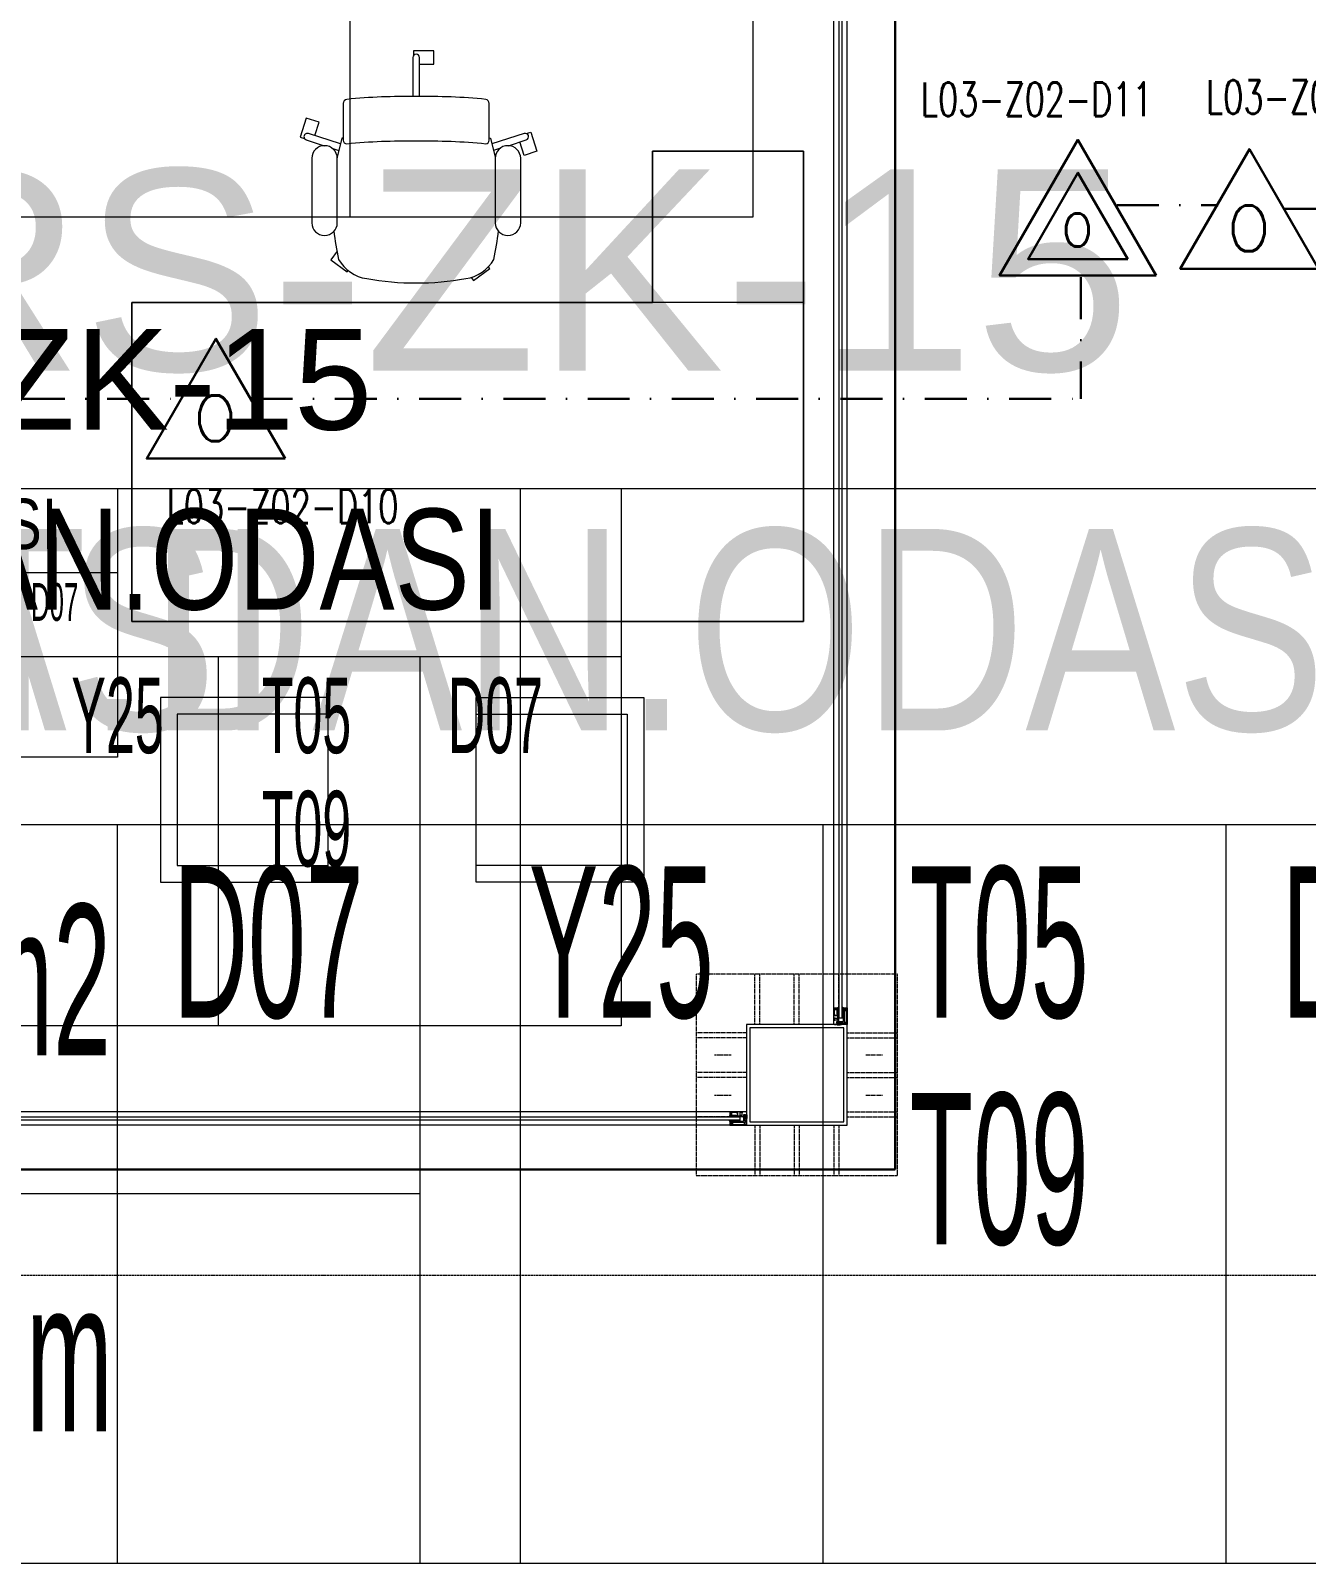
# Model space of a CAD drawing. Extents: x -9058 to 11890, y 0 to 8245.
# Drawn here: x 2981.9 to 3361.8, y 2235.4 to 2691.8 of the extents above; entities that cross this region are included whole.
import ezdxf
from ezdxf.enums import TextEntityAlignment as Align

# ---------------------------------------------------------------- set-up
doc = ezdxf.new("R2010")
doc.units = 0
doc.header["$MEASUREMENT"] = 0
for name, pattern in [('DASHDOT', [1, 0.5, -0.25, 0, -0.25]), ('DOT2', [0.125, 0, -0.125]), ('HIDDEN', [0.375, 0.25, -0.125])]:
    doc.linetypes.add(name, pattern=pattern)
doc.layers.get('0').update_dxf_attribs({"color": 9, "lineweight": 9})
for name, color, linetype, lineweight in [('05', 9, 'Continuous', 9), ('06D', 9, 'Continuous', 9), ('10', 9, 'Continuous', 9), ('15', 9, 'Continuous', 9), ('20', 9, 'DOT2', 9), ('21_mahal200', 9, 'Continuous', 9), ('21_mahal200 @ 10 (1)', 9, 'Continuous', 9), ('21_mahal200 @ 10 (2)', 9, 'Continuous', 9), ('21_mahal200 @ 20', 9, 'Continuous', 9), ('21_mahal200 @ 5 (1)', 9, 'Continuous', 9), ('21_mahal200 @ 5 (2)', 9, 'Continuous', 9), ('40A', 9, 'Continuous', 9), ('E-ASMA TAVAN DUMAN DEDEKTÖRÜ', 7, 'Continuous', 30), ('E-DEDEKTÖR NUMARALARI', 20, 'Continuous', 30), ('E-KABLO', 7, 'Continuous', 30), ('E-OPTİK DUMAN DEDEKTÖRÜ', 7, 'Continuous', 30), ('ÖLÇÜ', 8, 'Continuous', 9)]:
    doc.layers.add(name, color=color, linetype=linetype, lineweight=lineweight)
doc.layers.get('ÖLÇÜ').off()
doc.styles.add('Arial', font='arial.ttf', dxfattribs={"height": 2.5})
doc.styles.add('E-YAZI', font='txttw.shx')
doc.styles.add('MuuM_TEXT-STANDART', font='ARIALN.TTF')
pattern_1 = [(45, (3387.24087, 5075.93023), (0.0883883476, -0.0883883476), []), (315, (3387.24087, 5075.93023), (-0.0883883476, -0.0883883476), [])]

# ---------------------------------------------------------------- blocks, each defined once
blk = doc.blocks.new('A$C572243AD')
at = {"layer": '10', "linetype": 'Continuous'}
blk.add_lwpolyline([(15, 45), (15, 15), (45, 15), (45, 45), (15, 45)], dxfattribs=at)
blk.add_lwpolyline([(16, 44), (16, 16), (44, 16), (44, 44)], close=True, dxfattribs=at)
at = {"layer": '20', "linetype": 'HIDDEN'}
for p, q in [((17.5, 45), (17.5, 60)), ((19, 45), (19, 60)), ((29.25, 45), (29.25, 60)), ((30.75, 45), (30.75, 60)), ((41, 45), (41, 60)), ((42.5, 45), (42.5, 60)), ((24, 54.49), (24, 49.51)), ((36, 54.49), (36, 49.51)), ((15, 42.5), (0, 42.5)), ((45, 42.5), (60, 42.5)), ((15, 41), (0, 41)), ((45, 41), (60, 41)), ((15, 30.75), (0, 30.75)), ((15, 29.25), (0, 29.25)), ((45, 30.75), (60, 30.75)), ((45, 29.25), (60, 29.25)), ((15, 19), (0, 19)), ((45, 19), (60, 19)), ((15, 17.5), (0, 17.5)), ((17.5, 15), (17.5, 0)), ((19, 15), (19, 0)), ((29.25, 15), (29.25, 0)), ((30.75, 15), (30.75, 0)), ((41, 15), (41, 0)), ((42.5, 15), (42.5, 0)), ((45, 17.5), (60, 17.5)), ((24, 9.49), (24, 4.51)), ((36, 9.49), (36, 4.51))]:
    blk.add_line(p, q, dxfattribs=at)
blk.add_lwpolyline([(0, 60), (0, 0), (60, 0), (60, 60), (0, 60)], dxfattribs=at)
blk = doc.blocks.new('profil')
at = {"layer": '10'}
h = blk.add_hatch(dxfattribs=at)
h.set_pattern_fill('NET', color=256, angle=495, style=0)
h.set_pattern_definition(pattern_1)
h.paths.add_polyline_path([(2783.08, 2903.22), (2783.02, 2903.22), (2782.98, 2903.33), (2782.98, 2903.38), (2783.01, 2903.38), (2783.01, 2903.5), (2782.72, 2903.5), (2782.72, 2903.38), (2782.75, 2903.38), (2782.71, 2903.22), (2782.62, 2903.23), (2782.45, 2902.86), (2782.56, 2902.86), (2782.56, 2902.9), (2782.72, 2903.1, 0.2599), (2782.8, 2902.86), (2783.04, 2902.86, 0.382682)])
h.paths.add_polyline_path([(2782.84, 2903.1), (2783.03, 2903.1, -2.16717)], flags=16)
h = blk.add_hatch(dxfattribs=at)
h.set_pattern_fill('NET', color=256, angle=495, style=0)
h.set_pattern_definition([(45, (3390.96807, 5084.14935), (0.0883883476, -0.0883883476), []), (315, (3390.96807, 5084.14935), (-0.0883883476, -0.0883883476), [])])
h.paths.add_polyline_path([(2784.25, 2903.18), (2784.25, 2902.86), (2783.21, 2902.86), (2783.21, 2903.18)])
h = blk.add_hatch(dxfattribs=at)
h.set_pattern_fill('NET', color=256, angle=495, style=0)
h.set_pattern_definition([(45, (3412.02047, 5081.69331), (0.0883883476, -0.0883883476), []), (315, (3412.02047, 5081.69331), (-0.0883883476, -0.0883883476), [])])
h.paths.add_polyline_path([(2787.7, 2903.43), (2787.7, 2902.36), (2787.52, 2902.36), (2787.52, 2903.43)])
h = blk.add_hatch(dxfattribs=at)
h.set_pattern_fill('NET', color=256, angle=495, style=0)
h.set_pattern_definition(pattern_1)
h.paths.add_polyline_path([(2783.08, 2901.46), (2783.02, 2901.46), (2782.98, 2901.35), (2782.98, 2901.3), (2783.01, 2901.3), (2783.01, 2901.18), (2782.72, 2901.18), (2782.72, 2901.3), (2782.75, 2901.3), (2782.71, 2901.46), (2782.62, 2901.45), (2782.45, 2901.82), (2782.56, 2901.82), (2782.56, 2901.78), (2782.72, 2901.59, -0.2599), (2782.8, 2901.82), (2783.04, 2901.82, -0.382682)])
h.paths.add_polyline_path([(2782.84, 2901.58), (2783.03, 2901.58, 2.16717)], flags=16)
h = blk.add_hatch(dxfattribs=at)
h.set_pattern_fill('NET', color=256, angle=495, style=0)
h.set_pattern_definition([(45, (3390.96807, 5077.64021), (0.0883883476, -0.0883883476), []), (315, (3390.96807, 5077.64021), (-0.0883883476, -0.0883883476), [])])
h.paths.add_polyline_path([(2784.25, 2901.82), (2784.25, 2901.53), (2783.21, 2901.53), (2783.21, 2901.82)])
for points in [[(2782.61, 2903.22), (2782.45, 2902.86)], [(2782.72, 2903.1), (2782.56, 2902.9), (2782.56, 2902.86)], [(2782.99, 2903.5), (2782.72, 2903.5)], [(2784.87, 2903.91), (2785.03, 2903.91), (2785.03, 2904.14), (2782.83, 2904.14), (2782.83, 2903.91), (2783.13, 2903.91), (2783.13, 2903.37), (2785.03, 2903.37)], [(2783.21, 2903.18), (2783.21, 2903.18), (2783.21, 2902.84)], [(2784.25, 2902.84), (2784.25, 2903.18)], [(2785.62, 2903.18), (2785.62, 2901.53)], [(2787.52, 2903.43), (2787.7, 2903.43), (2787.7, 2902.36)], [(2782.62, 2901.45), (2782.45, 2901.82)], [(2782.72, 2901.59), (2782.56, 2901.78), (2782.56, 2901.82)], [(2782.78, 2900.5), (2782.78, 2900.95), (2783.09, 2900.95), (2783.09, 2901.24), (2783.18, 2901.24), (2783.08, 2901.46), (2783.02, 2901.46), (2782.98, 2901.35), (2782.98, 2901.3), (2783.01, 2901.3), (2783.01, 2901.06), (2782.72, 2901.06), (2782.72, 2901.3), (2782.75, 2901.3), (2782.71, 2901.46), (2782.62, 2901.45), (2782.63, 2900.34), (2787.59, 2900.34)], [(2783.01, 2901.18), (2782.72, 2901.18)], [(2783.18, 2901.24), (2783.21, 2901.24), (2783.21, 2901.84)], [(2784.25, 2901.84), (2784.25, 2901.53)], [(2787.52, 2902.36), (2787.7, 2902.36)]]:
    blk.add_lwpolyline(points, dxfattribs=at)
for points in [[(2787.52, 2901.37), (2787.52, 2901.89), (2787.7, 2901.89), (2787.7, 2902.03), (2787.52, 2902.03), (2787.52, 2903.67), (2787.7, 2903.67), (2787.7, 2904.1), (2787.58, 2904.1), (2787.58, 2904.34), (2782.61, 2904.34), (2782.61, 2903.22), (2782.72, 2903.22), (2782.76, 2903.4), (2782.71, 2903.4), (2782.71, 2903.77), (2782.99, 2903.77), (2782.99, 2903.22), (2783.14, 2903.22), (2783.18, 2903.18), (2786.43, 2903.18), (2786.5, 2902.88), (2786.8, 2902.88), (2786.8, 2903.49), (2787.12, 2903.49), (2787.12, 2901.37)], [(2785.67, 2903.32), (2786.35, 2903.32), (2786.35, 2904.02), (2786.42, 2904.06), (2786.42, 2904.14), (2785.61, 2904.14), (2785.61, 2904.01), (2785.67, 2903.95)]]:
    blk.add_lwpolyline(points, close=True, dxfattribs=at)
for points in [[(2783.03, 2903.1), (2782.84, 2903.1, 1)], [(2783.21, 2901.53), (2786.47, 2901.53, 0.414214), (2786.8, 2901.86), (2786.8, 2902.88)], [(2785.03, 2903.37), (2785.03, 2903.79), (2784.87, 2903.79, -1), (2784.87, 2903.91, 1)], [(2787.13, 2900.85), (2787.13, 2900.49), (2782.81, 2900.49), (2782.81, 2900.46, -0.561743), (2782.73, 2900.45, -0.595966), (2782.78, 2900.5, 2.204878)], [(2783.03, 2901.58), (2782.84, 2901.58, -1)], [(2783.09, 2901.24), (2783.21, 2900.66, 0.833203), (2783.52, 2900.66, 0.447088)], [(2783.52, 2900.66), (2783.52, 2901.11, -0.414214), (2783.63, 2901.22), (2786.88, 2901.22), (2786.88, 2900.49)], [(2787.59, 2900.34), (2787.59, 2900.49), (2787.25, 2900.49), (2787.25, 2900.97, 1), (2787.04, 2900.97)], [(2787.04, 2900.97, 0.305404), (2787.13, 2900.85, 5.773092)]]:
    blk.add_lwpolyline(points, format="xyb", dxfattribs=at)
for centre, radius, start, end in [((2782.97, 2903.05), 0.253, 168.6676, 234.1258), ((2782.93, 2903.02), 0.125, 139.5402, 40.4598), ((2782.86, 2903.06), 0.273, 305.9738, 36.4289), ((2782.97, 2901.64), 0.253, 125.8742, 191.3324), ((2782.93, 2901.66), 0.125, 319.5402, 220.4598), ((2782.86, 2901.62), 0.273, 323.5711, 54.0262)]:
    blk.add_arc(centre, radius, start, end, dxfattribs=at)
blk = doc.blocks.new('0a_roomno2')
blk.add_lwpolyline([(30, -16), (0, -16), (0, 0), (30, 0)], close=True)
for points in [[(0, 0), (30, 0)], [(0, -5), (30, -5)], [(12, -5), (12, -16)], [(18, -5), (18, -16)], [(24, -5), (24, -16)], [(12, -10.5), (0, -10.5)]]:
    blk.add_lwpolyline(points)
at = {"layer": '40A'}
blk.add_lwpolyline([(0, 0), (30, 0)], dxfattribs=at)
at = {"style": 'MuuM_TEXT-STANDART', "width": 0.6}
blk.add_text('H:', height=2.25, dxfattribs=at).set_placement((0.525, -12.962), align=Align.MIDDLE_LEFT)
at = {"style": 'Arial'}
blk.add_attdef('ODANO', (0, 1.505), '', height=3, dxfattribs=at)
blk.add_attdef('MEKANADI', text='', height=3, dxfattribs=at).set_placement((0.525, -4.75), align=Align.BOTTOM_LEFT)
at = {"style": 'MuuM_TEXT-STANDART', "width": 0.6}
for tag, p in [('YER01', (15, -7)), ('TAVAN01', (20.625, -7)), ('DUVAR01', (26.25, -7)), ('YER02', (15, -10.375)), ('TAVAN02', (20.625, -10.375)), ('DUVAR02', (26.25, -10.375)), ('YER03', (15, -13.75)), ('TAVAN03', (20.625, -13.75)), ('DUVAR03', (26.25, -13.75))]:
    blk.add_attdef(tag, text='', height=2.25, dxfattribs=at).set_placement(p, align=Align.MIDDLE_CENTER)
at = {"style": 'MuuM_TEXT-STANDART'}
blk.add_attdef('M2', text='', height=2.25, dxfattribs=at).set_placement((1.323, -7.805), align=Align.MIDDLE_LEFT)
at = {"style": 'MuuM_TEXT-STANDART', "width": 0.6}
blk.add_attdef('TEMIZTAVANYUKSEKLIGI', text='', height=2.25, dxfattribs=at).set_placement((2.7, -13.162), align=Align.MIDDLE_LEFT)
blk = doc.blocks.new('*U1875')
at = {"layer": '21_mahal200 @ 20', "xscale": 20, "yscale": 20, "zscale": 20}
blk.add_blockref('0a_roomno2', (2596.98, 2956.2), dxfattribs=at)
blk = doc.blocks.new('*U1877')
at = {"layer": '21_mahal200 @ 10 (1)'}
ref = blk.add_blockref('0a_roomno2', (2857.81, 2555.42), dxfattribs=dict(at, xscale=10, yscale=10, zscale=10))
ref.add_attrib('ODANO', ' PRS-ZK-15', (2857.81, 2572.97), dxfattribs={"layer": '0', "height": 30, "style": 'Arial'})
ref.add_attrib('MEKANADI', 'SAT.DAN.ODASI', dxfattribs={"layer": '0', "height": 30, "style": 'Arial', "width": 0.8}).set_placement((2863.06, 2510.42), align=Align.BOTTOM_LEFT)
ref.add_attrib('M2', '##### m2', dxfattribs={"layer": '0', "height": 22.5, "style": 'MuuM_TEXT-STANDART', "width": 0.6}).set_placement((2863.06, 2482.3), align=Align.MIDDLE_LEFT)
ref.add_attrib('TEMIZTAVANYUKSEKLIGI', '2.80 m', dxfattribs={"layer": '0', "height": 22.5, "style": 'MuuM_TEXT-STANDART', "width": 0.6}).set_placement((2884.81, 2426.3), align=Align.MIDDLE_LEFT)
ref.add_attrib('YER01', 'Y25', dxfattribs={"layer": '0', "height": 22.5, "style": 'MuuM_TEXT-STANDART', "width": 0.6}).set_placement((3007.81, 2487.92), align=Align.MIDDLE_CENTER)
ref.add_attrib('TAVAN01', 'T05', dxfattribs={"layer": '0', "height": 22.5, "style": 'MuuM_TEXT-STANDART', "width": 0.6}).set_placement((3064.06, 2487.92), align=Align.MIDDLE_CENTER)
ref.add_attrib('DUVAR01', 'D07', dxfattribs={"layer": '0', "height": 22.5, "style": 'MuuM_TEXT-STANDART', "width": 0.6}).set_placement((3120.31, 2487.92), align=Align.MIDDLE_CENTER)
ref.add_attrib('TAVAN02', 'T09', dxfattribs={"layer": '0', "height": 22.5, "style": 'MuuM_TEXT-STANDART', "width": 0.6}).set_placement((3064.06, 2454.17), align=Align.MIDDLE_CENTER)
at = {"layer": '21_mahal200 @ 10 (2)'}
ref = blk.add_blockref('0a_roomno2', (2857.81, 2555.42), dxfattribs=dict(at, xscale=10, yscale=10, zscale=10))
ref.add_attrib('ODANO', ' PRS-ZK-15', (2857.81, 2572.97), dxfattribs={"layer": '0', "height": 30, "style": 'Arial'})
ref.add_attrib('MEKANADI', 'SAT.DAN.ODASI', dxfattribs={"layer": '0', "height": 30, "style": 'Arial', "width": 0.8}).set_placement((2863.06, 2510.42), align=Align.BOTTOM_LEFT)
ref.add_attrib('M2', '##### m2', dxfattribs={"layer": '0', "height": 22.5, "style": 'MuuM_TEXT-STANDART', "width": 0.6}).set_placement((2863.06, 2482.3), align=Align.MIDDLE_LEFT)
ref.add_attrib('TEMIZTAVANYUKSEKLIGI', '2.80 m', dxfattribs={"layer": '0', "height": 22.5, "style": 'MuuM_TEXT-STANDART', "width": 0.6}).set_placement((2884.81, 2426.3), align=Align.MIDDLE_LEFT)
ref.add_attrib('YER01', 'Y25', dxfattribs={"layer": '0', "height": 22.5, "style": 'MuuM_TEXT-STANDART', "width": 0.6}).set_placement((3007.81, 2487.92), align=Align.MIDDLE_CENTER)
ref.add_attrib('TAVAN01', 'T05', dxfattribs={"layer": '0', "height": 22.5, "style": 'MuuM_TEXT-STANDART', "width": 0.6}).set_placement((3064.06, 2487.92), align=Align.MIDDLE_CENTER)
ref.add_attrib('DUVAR01', 'D07', dxfattribs={"layer": '0', "height": 22.5, "style": 'MuuM_TEXT-STANDART', "width": 0.6}).set_placement((3120.31, 2487.92), align=Align.MIDDLE_CENTER)
ref.add_attrib('TAVAN02', 'T09', dxfattribs={"layer": '0', "height": 22.5, "style": 'MuuM_TEXT-STANDART', "width": 0.6}).set_placement((3064.06, 2454.17), align=Align.MIDDLE_CENTER)
at = {"layer": '21_mahal200 @ 20'}
ref = blk.add_blockref('0a_roomno2', (2857.81, 2555.42), dxfattribs=dict(at, xscale=20, yscale=20, zscale=20))
ref.add_attrib('ODANO', ' PRS-ZK-15', (2857.81, 2590.52), dxfattribs={"layer": '0', "height": 60, "style": 'Arial'})
ref.add_attrib('MEKANADI', 'SAT.DAN.ODASI', dxfattribs={"layer": '0', "height": 60, "style": 'Arial', "width": 0.8}).set_placement((2868.31, 2465.42), align=Align.BOTTOM_LEFT)
ref.add_attrib('M2', '##### m2', dxfattribs={"layer": '0', "height": 45, "style": 'MuuM_TEXT-STANDART', "width": 0.6}).set_placement((2868.31, 2409.17), align=Align.MIDDLE_LEFT)
ref.add_attrib('TEMIZTAVANYUKSEKLIGI', '2.80 m', dxfattribs={"layer": '0', "height": 45, "style": 'MuuM_TEXT-STANDART', "width": 0.6}).set_placement((2911.81, 2297.19), align=Align.MIDDLE_LEFT)
ref.add_attrib('YER01', 'Y25', dxfattribs={"layer": '0', "height": 45, "style": 'MuuM_TEXT-STANDART', "width": 0.6}).set_placement((3157.81, 2420.42), align=Align.MIDDLE_CENTER)
ref.add_attrib('TAVAN01', 'T05', dxfattribs={"layer": '0', "height": 45, "style": 'MuuM_TEXT-STANDART', "width": 0.6}).set_placement((3270.31, 2420.42), align=Align.MIDDLE_CENTER)
ref.add_attrib('DUVAR01', 'D07', dxfattribs={"layer": '0', "height": 45, "style": 'MuuM_TEXT-STANDART', "width": 0.6}).set_placement((3382.81, 2420.42), align=Align.MIDDLE_CENTER)
ref.add_attrib('TAVAN02', 'T09', dxfattribs={"layer": '0', "height": 45, "style": 'MuuM_TEXT-STANDART', "width": 0.6}).set_placement((3270.31, 2352.92), align=Align.MIDDLE_CENTER)
at = {"layer": '21_mahal200 @ 5 (1)'}
ref = blk.add_blockref('0a_roomno2', (2857.81, 2555.42), dxfattribs=dict(at, xscale=5, yscale=5, zscale=5))
ref.add_attrib('ODANO', ' PRS-ZK-15', (2857.81, 2564.2), dxfattribs={"layer": '0', "height": 15, "style": 'Arial'})
ref.add_attrib('MEKANADI', 'SAT.DAN.ODASI', dxfattribs={"layer": '0', "height": 15, "style": 'Arial', "width": 0.8}).set_placement((2860.43, 2532.92), align=Align.BOTTOM_LEFT)
ref.add_attrib('M2', '##### m2', dxfattribs={"layer": '0', "height": 11.25, "style": 'MuuM_TEXT-STANDART', "width": 0.6}).set_placement((2860.43, 2518.86), align=Align.MIDDLE_LEFT)
ref.add_attrib('TEMIZTAVANYUKSEKLIGI', '2.80 m', dxfattribs={"layer": '0', "height": 11.25, "style": 'MuuM_TEXT-STANDART', "width": 0.6}).set_placement((2871.31, 2490.86), align=Align.MIDDLE_LEFT)
ref.add_attrib('YER01', 'Y25', dxfattribs={"layer": '0', "height": 11.25, "style": 'MuuM_TEXT-STANDART', "width": 0.6}).set_placement((2932.81, 2521.67), align=Align.MIDDLE_CENTER)
ref.add_attrib('TAVAN01', 'T05', dxfattribs={"layer": '0', "height": 11.25, "style": 'MuuM_TEXT-STANDART', "width": 0.6}).set_placement((2960.93, 2521.67), align=Align.MIDDLE_CENTER)
ref.add_attrib('DUVAR01', 'D07', dxfattribs={"layer": '0', "height": 11.25, "style": 'MuuM_TEXT-STANDART', "width": 0.6}).set_placement((2989.06, 2521.67), align=Align.MIDDLE_CENTER)
ref.add_attrib('TAVAN02', 'T09', dxfattribs={"layer": '0', "height": 11.25, "style": 'MuuM_TEXT-STANDART', "width": 0.6}).set_placement((2960.93, 2504.8), align=Align.MIDDLE_CENTER)
at = {"layer": '21_mahal200 @ 5 (2)'}
ref = blk.add_blockref('0a_roomno2', (2857.81, 2555.42), dxfattribs=dict(at, xscale=5, yscale=5, zscale=5))
ref.add_attrib('ODANO', ' PRS-ZK-15', (2857.81, 2564.2), dxfattribs={"layer": '0', "height": 15, "style": 'Arial'})
ref.add_attrib('MEKANADI', 'SAT.DAN.ODASI', dxfattribs={"layer": '0', "height": 15, "style": 'Arial', "width": 0.8}).set_placement((2860.43, 2532.92), align=Align.BOTTOM_LEFT)
ref.add_attrib('M2', '##### m2', dxfattribs={"layer": '0', "height": 11.25, "style": 'MuuM_TEXT-STANDART', "width": 0.6}).set_placement((2860.43, 2518.86), align=Align.MIDDLE_LEFT)
ref.add_attrib('TEMIZTAVANYUKSEKLIGI', '2.80 m', dxfattribs={"layer": '0', "height": 11.25, "style": 'MuuM_TEXT-STANDART', "width": 0.6}).set_placement((2871.31, 2490.86), align=Align.MIDDLE_LEFT)
ref.add_attrib('YER01', 'Y25', dxfattribs={"layer": '0', "height": 11.25, "style": 'MuuM_TEXT-STANDART', "width": 0.6}).set_placement((2932.81, 2521.67), align=Align.MIDDLE_CENTER)
ref.add_attrib('TAVAN01', 'T05', dxfattribs={"layer": '0', "height": 11.25, "style": 'MuuM_TEXT-STANDART', "width": 0.6}).set_placement((2960.93, 2521.67), align=Align.MIDDLE_CENTER)
ref.add_attrib('DUVAR01', 'D07', dxfattribs={"layer": '0', "height": 11.25, "style": 'MuuM_TEXT-STANDART', "width": 0.6}).set_placement((2989.06, 2521.67), align=Align.MIDDLE_CENTER)
ref.add_attrib('TAVAN02', 'T09', dxfattribs={"layer": '0', "height": 11.25, "style": 'MuuM_TEXT-STANDART', "width": 0.6}).set_placement((2960.93, 2504.8), align=Align.MIDDLE_CENTER)
blk = doc.blocks.new('*U1878')
at = {"layer": '21_mahal200 @ 20'}
ref = blk.add_blockref('0a_roomno2', (2527.71, 2555.42), dxfattribs=dict(at, xscale=20, yscale=20, zscale=20))
ref.add_attrib('MEKANADI', 'SAT.DAN.ODASI', dxfattribs={"layer": '0', "height": 60, "style": 'Arial', "width": 0.8}).set_placement((2538.21, 2465.42), align=Align.BOTTOM_LEFT)
ref.add_attrib('DUVAR01', 'D07', dxfattribs={"layer": '0', "height": 45, "style": 'MuuM_TEXT-STANDART', "width": 0.6}).set_placement((3052.71, 2420.42), align=Align.MIDDLE_CENTER)
blk = doc.blocks.new('100_OPTİK DUMAN DEDEKTÖRÜ 085')
at = {"layer": 'E-OPTİK DUMAN DEDEKTÖRÜ', "color": 4}
blk.add_lwpolyline([(2.059, 0), (0, 3.566), (-2.059, 0)], close=True, dxfattribs=at)
at = {"layer": 'E-OPTİK DUMAN DEDEKTÖRÜ', "color": 3, "style": 'E-YAZI'}
blk.add_text('O', height=1.36, dxfattribs=at).set_placement((-0.022, 1.201), align=Align.MIDDLE)
blk = doc.blocks.new('p-sand-porsche')
at = {"layer": '05', "ltscale": 0.02}
for points in [[(-1.61, 30.22), (-5.6, 28.92), (-6.84, 32.73), (-1.13, 34.58), (-0.7, 33.25)], [(-2.21, 32.08), (-2.21, 32.08)], [(-0.32, 32.74), (1.4, 27.44)], [(-0.9, 21.7), (-0.84, 22.1), (4.86, 23.5), (5.04, 23.53)], [(2.15, 25.12), (2.84, 23)], [(32.8, 23.53), (35.41, 25.43), (38.94, 20.57), (38.57, 20.31)], [(-22.84, -1), (-22.84, -5.2), (-26.84, -5.2), (-26.84, 0.8), (-25.44, 0.8)], [(-24.79, 1), (-24.79, 1)], [(-25.83, -0.08), (-25.81, -0.08)], [(-24.79, -1), (-24.79, -1)], [(40.65, -16.37), (41.53, -17.01), (38, -21.87), (37.36, -21.4)], [(-0.9, -21.7), (-0.84, -22.1), (4.86, -23.5), (5.04, -23.53)], [(2.15, -25.12), (2.84, -23)], [(-2.22, -32.75), (-2.65, -34.09), (3.05, -35.94), (4.29, -32.14), (0.29, -30.84)], [(-2.21, -32.07), (-2.21, -32.07)], [(-0.31, -32.69), (-0.31, -32.69)]]:
    blk.add_lwpolyline(points, dxfattribs=at)
for points in [[(0.89, 22.53), (-2.23, 32.12, -1.025339), (-0.31, 32.69), (-0.31, 32.69)], [(24.36, 31.1, -0.990997), (24.36, 23.5), (5.16, 23.5, -0.990997), (5.16, 31.1), (24.36, 31.1)], [(26.76, 24.5, -0.029436), (35.26, 23.1, -0.236009), (40.96, 14.75, -0.045719), (42.26, -0.02)], [(-13.2, 0, -0.028751), (-12.4, 20.7, -0.357908), (-11.18, 21.7)], [(-11.39, 21.7), (-0.2, 21.7, -0.413901), (0.8, 20.7, 0.028751), (0, 0)], [(-13.22, -1), (-24.84, -1, -1), (-24.84, 1), (-13.22, 1)], [(42.26, 0.02, -0.045719), (40.96, -14.75, -0.236009), (35.26, -23.1, -0.029436), (26.76, -24.5)], [(-11.18, -21.7, -0.357908), (-12.4, -20.7, -0.028751), (-13.2, 0)], [(0, 0, 0.028751), (0.8, -20.7, -0.413901), (-0.2, -21.7), (-11.39, -21.7)], [(1.4, -27.44), (-0.32, -32.74, -1), (-2.23, -32.12), (0.89, -22.52)], [(24.36, -31.1), (5.16, -31.1, -0.990997), (5.16, -23.5), (24.36, -23.5, -0.990997), (24.36, -31.1)]]:
    blk.add_lwpolyline(points, format="xyb", dxfattribs=at)
blk = doc.blocks.new('p-mobilya-porschee')
for points in [[(-45, 95), (-45, 140), (0, 140), (0, 0), (-200, 0), (-200, 95)], [(-191.5, -77.64), (-141.5, -77.64), (-141.5, -22.64), (-191.5, -22.64)], [(-47.52, -77.64), (-97.52, -77.64), (-97.52, -22.64), (-47.52, -22.64)]]:
    blk.add_lwpolyline(points, close=True)
for points in [[(0, 0), (0, 140), (-45, 140), (-45, 95)], [(0, 95), (-200, 95), (-200, 0), (0, 0)], [(-141.5, -27.64), (-186.5, -27.64), (-186.5, -72.64), (-141.5, -72.64)], [(-97.52, -27.64), (-52.52, -27.64), (-52.52, -72.64), (-97.52, -72.64)]]:
    blk.add_lwpolyline(points)
blk = doc.blocks.new('100_ASMA TAVAN DUMAN DEDEKTÖRÜ 085')
at = {"layer": 'E-ASMA TAVAN DUMAN DEDEKTÖRÜ', "color": 4}
blk.add_lwpolyline([(2.33, 0), (0, 4.036), (-2.33, 0)], close=True, dxfattribs=at)
at = {"layer": 'E-ASMA TAVAN DUMAN DEDEKTÖRÜ', "color": 3}
blk.add_lwpolyline([(1.482, 0.49), (0, 3.057), (-1.482, 0.49)], close=True, dxfattribs=at)
at = {"layer": 'E-ASMA TAVAN DUMAN DEDEKTÖRÜ', "color": 3, "style": 'E-YAZI'}
blk.add_text('O', height=0.979, dxfattribs=at).set_placement((-0.016, 1.354), align=Align.MIDDLE)

msp = doc.modelspace()

# ---------------------------------------------------------------- linework, layer by layer
at = {"layer": '06D'}
for p, q in [((3221.05, 2400.85), (3221.05, 2703.91)), ((3225.06, 2400.84), (3225.05, 2703.92)), ((3190.07, 2369.87), (2945.01, 2369.87)), ((3190.08, 2365.87), (2945, 2365.87))]:
    msp.add_line(p, q, dxfattribs=at)
at = {"layer": '15'}
for p, q in [((3222.55, 2706.91), (3222.55, 2397.85)), ((3223.55, 2397.85), (3223.55, 2706.91)), ((2942.93, 2368.37), (3193.08, 2368.37)), ((3193.08, 2367.37), (2942.93, 2367.37))]:
    msp.add_line(p, q, dxfattribs=at)
at = {"layer": '20'}
msp.add_lwpolyline([(3897.86, 2321.12), (1792.26, 2321.12)], dxfattribs=at)
at = {"layer": 'E-KABLO', "color": 5, "linetype": 'Continuous', "ltscale": 25}
for p in [(3239.3, 3535.04), (2824.6, 2352.65)]:
    msp.add_line(p, (3239.3, 2352.65), dxfattribs=at)
at = {"layer": 'E-KABLO', "color": 6, "linetype": 'DASHDOT', "ltscale": 25}
for p, q in [((3305.39, 2639.83), (3335.55, 2639.83)), ((3355.13, 2638.7), (3668.74, 2638.7)), ((3294.67, 2618.41), (3294.67, 2582.2)), ((2879.25, 2582.2), (3026.8, 2582.2)), ((3047.39, 2582.2), (3294.67, 2582.2))]:
    msp.add_line(p, q, dxfattribs=at)

# ---------------------------------------------------------------- block references
at = {"xscale": -1, "rotation": 90}
msp.add_blockref('profil', (6125.39, 5183.46), dxfattribs=at)
msp.add_blockref('profil', (407.46, -534.47))
at = {"layer": '05', "xscale": -1, "rotation": 90}
msp.add_blockref('p-sand-porsche', (3096.74, 2658.93), dxfattribs=at)
at = {"layer": '05'}
msp.add_blockref('p-mobilya-porschee', (3212.06, 2515.87), dxfattribs=at)
at = {"layer": '21_mahal200', "color": 6, "linetype": 'DASHDOT'}
for name in ['*U1875', '*U1878', '*U1877']:
    msp.add_blockref(name, (0, 0), dxfattribs=at)
at = {"layer": 'E-ASMA TAVAN DUMAN DEDEKTÖRÜ', "xscale": 10, "yscale": 10, "zscale": 10}
msp.add_blockref('100_ASMA TAVAN DUMAN DEDEKTÖRÜ 085', (3293.75, 2618.88), dxfattribs=at)
at = {"layer": 'E-OPTİK DUMAN DEDEKTÖRÜ', "xscale": 10, "yscale": 10, "zscale": 10}
for p in [(3344.83, 2620.87), (3037.09, 2564.37)]:
    msp.add_blockref('100_OPTİK DUMAN DEDEKTÖRÜ 085', p, dxfattribs=at)
at = {"layer": 'ÖLÇÜ', "rotation": 90}
msp.add_blockref('A$C572243AD', (3240.05, 2350.87), dxfattribs=at)

# ---------------------------------------------------------------- texts
at = {"layer": 'E-DEDEKTÖR NUMARALARI', "style": 'E-YAZI', "width": 0.7}
for s, p in [('L03-Z02-D11', (3247.01, 2666.36)), ('L03-Z02-D12', (3331.91, 2667.02)), ('L03-Z02-D10', (3022.45, 2545.12))]:
    msp.add_text(s, height=10, dxfattribs=at).set_placement(p)

doc.saveas('drawing.dxf')
